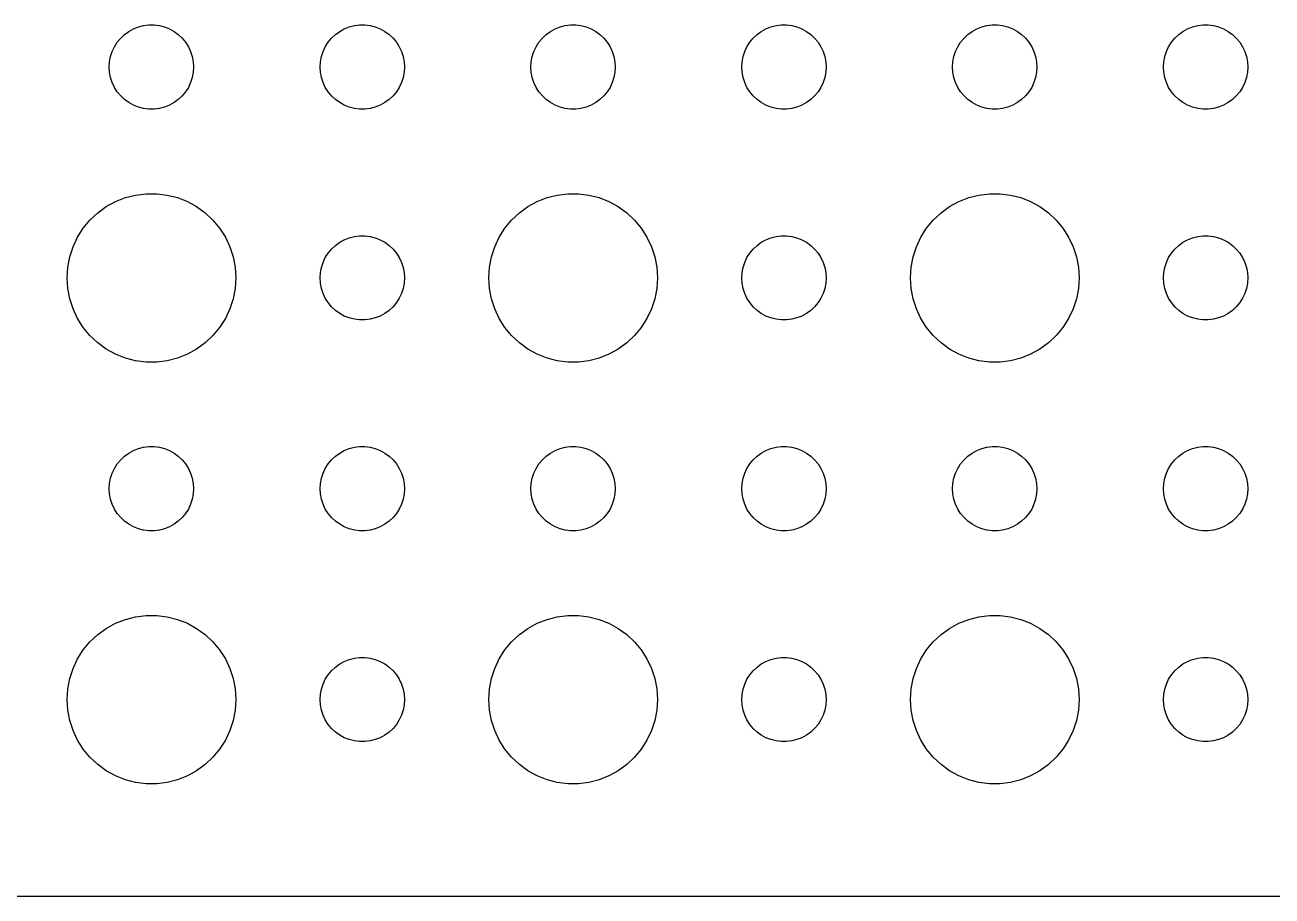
# Model space of a CAD drawing. Header units: metres. Extents: x -172 to 172, y -37 to 37.
# Drawn here: x 85.5 to 129.87, y -36.99 to -6 of the extents above; entities that cross this region are included whole.
import ezdxf

# ---------------------------------------------------------------- set-up
doc = ezdxf.new("R2010")
doc.units = ezdxf.units.M

msp = doc.modelspace()

# ---------------------------------------------------------------- linework, layer by layer
for p, q in [((89.1963, -6.23351), (89.3613, -6.14275)), ((89.3613, -6.14275), (89.5365, -6.07341)), ((89.5365, -6.07341), (89.7189, -6.02657)), ((89.7189, -6.02657), (89.9058, -6.00294)), ((89.9058, -6.00294), (90.0942, -6.00294)), ((90.0942, -6.00294), (90.2811, -6.02657)), ((90.2811, -6.02657), (90.4635, -6.07341)), ((90.4635, -6.07341), (90.6387, -6.14275)), ((90.6387, -6.14275), (90.8037, -6.23351)), ((96.6963, -6.23351), (96.8613, -6.14275)), ((96.8613, -6.14275), (97.0365, -6.07341)), ((97.0365, -6.07341), (97.2189, -6.02657)), ((97.2189, -6.02657), (97.4058, -6.00294)), ((97.4058, -6.00294), (97.5942, -6.00294)), ((97.5942, -6.00294), (97.7811, -6.02657)), ((97.7811, -6.02657), (97.9635, -6.07341)), ((97.9635, -6.07341), (98.1387, -6.14275)), ((98.1387, -6.14275), (98.3037, -6.23351)), ((104.196, -6.23351), (104.361, -6.14275)), ((104.361, -6.14275), (104.536, -6.07341)), ((104.536, -6.07341), (104.719, -6.02657)), ((104.719, -6.02657), (104.906, -6.00294)), ((104.906, -6.00294), (105.094, -6.00294)), ((105.094, -6.00294), (105.281, -6.02657)), ((105.281, -6.02657), (105.464, -6.07341)), ((105.464, -6.07341), (105.639, -6.14275)), ((105.639, -6.14275), (105.804, -6.23351)), ((111.696, -6.23351), (111.861, -6.14275)), ((111.861, -6.14275), (112.036, -6.07341)), ((112.036, -6.07341), (112.219, -6.02657)), ((112.219, -6.02657), (112.406, -6.00294)), ((112.406, -6.00294), (112.594, -6.00294)), ((112.594, -6.00294), (112.781, -6.02657)), ((112.781, -6.02657), (112.964, -6.07341)), ((112.964, -6.07341), (113.139, -6.14275)), ((113.139, -6.14275), (113.304, -6.23351)), ((119.196, -6.23351), (119.361, -6.14275)), ((119.361, -6.14275), (119.536, -6.07341)), ((119.536, -6.07341), (119.719, -6.02657)), ((119.719, -6.02657), (119.906, -6.00294)), ((119.906, -6.00294), (120.094, -6.00294)), ((120.094, -6.00294), (120.281, -6.02657)), ((120.281, -6.02657), (120.464, -6.07341)), ((120.464, -6.07341), (120.639, -6.14275)), ((120.639, -6.14275), (120.804, -6.23351)), ((126.696, -6.23351), (126.861, -6.14275)), ((126.861, -6.14275), (127.036, -6.07341)), ((127.036, -6.07341), (127.219, -6.02657)), ((127.219, -6.02657), (127.406, -6.00294)), ((127.406, -6.00294), (127.594, -6.00294)), ((127.594, -6.00294), (127.781, -6.02657)), ((127.781, -6.02657), (127.964, -6.07341)), ((127.964, -6.07341), (128.139, -6.14275)), ((128.139, -6.14275), (128.304, -6.23351)), ((88.6855, -6.77736), (88.7865, -6.61832)), ((88.7865, -6.61832), (88.9065, -6.47318)), ((88.9065, -6.47318), (89.0439, -6.34422)), ((89.0439, -6.34422), (89.1963, -6.23351)), ((90.8037, -6.23351), (90.9561, -6.34422)), ((90.9561, -6.34422), (91.0934, -6.47318)), ((91.0934, -6.47318), (91.2135, -6.61832)), ((91.2135, -6.61832), (91.3145, -6.77736)), ((96.1855, -6.77736), (96.2865, -6.61832)), ((96.2865, -6.61832), (96.4065, -6.47318)), ((96.4065, -6.47318), (96.5439, -6.34422)), ((96.5439, -6.34422), (96.6963, -6.23351)), ((98.3037, -6.23351), (98.4561, -6.34422)), ((98.4561, -6.34422), (98.5934, -6.47318)), ((98.5934, -6.47318), (98.7135, -6.61832)), ((98.7135, -6.61832), (98.8145, -6.77736)), ((103.686, -6.77736), (103.786, -6.61832)), ((103.786, -6.61832), (103.907, -6.47318)), ((103.907, -6.47318), (104.044, -6.34422)), ((104.044, -6.34422), (104.196, -6.23351)), ((105.804, -6.23351), (105.956, -6.34422)), ((105.956, -6.34422), (106.093, -6.47318)), ((106.093, -6.47318), (106.214, -6.61832)), ((106.214, -6.61832), (106.314, -6.77736)), ((111.186, -6.77736), (111.286, -6.61832)), ((111.286, -6.61832), (111.407, -6.47318)), ((111.407, -6.47318), (111.544, -6.34422)), ((111.544, -6.34422), (111.696, -6.23351)), ((113.304, -6.23351), (113.456, -6.34422)), ((113.456, -6.34422), (113.593, -6.47318)), ((113.593, -6.47318), (113.714, -6.61832)), ((113.714, -6.61832), (113.814, -6.77736)), ((118.686, -6.77736), (118.786, -6.61832)), ((118.786, -6.61832), (118.907, -6.47318)), ((118.907, -6.47318), (119.044, -6.34422)), ((119.044, -6.34422), (119.196, -6.23351)), ((120.804, -6.23351), (120.956, -6.34422)), ((120.956, -6.34422), (121.093, -6.47318)), ((121.093, -6.47318), (121.214, -6.61832)), ((121.214, -6.61832), (121.314, -6.77736)), ((126.186, -6.77736), (126.286, -6.61832)), ((126.286, -6.61832), (126.407, -6.47318)), ((126.407, -6.47318), (126.544, -6.34422)), ((126.544, -6.34422), (126.696, -6.23351)), ((128.304, -6.23351), (128.456, -6.34422)), ((128.456, -6.34422), (128.593, -6.47318)), ((128.593, -6.47318), (128.714, -6.61832)), ((128.714, -6.61832), (128.814, -6.77736)), ((88.5471, -7.12695), (88.6053, -6.9478)), ((88.6053, -6.9478), (88.6855, -6.77736)), ((91.3145, -6.77736), (91.3947, -6.9478)), ((91.3947, -6.9478), (91.4529, -7.12695)), ((96.0471, -7.12695), (96.1053, -6.9478)), ((96.1053, -6.9478), (96.1855, -6.77736)), ((98.8145, -6.77736), (98.8947, -6.9478)), ((98.8947, -6.9478), (98.9529, -7.12695)), ((103.547, -7.12695), (103.605, -6.9478)), ((103.605, -6.9478), (103.686, -6.77736)), ((106.314, -6.77736), (106.395, -6.9478)), ((106.395, -6.9478), (106.453, -7.12695)), ((111.047, -7.12695), (111.105, -6.9478)), ((111.105, -6.9478), (111.186, -6.77736)), ((113.814, -6.77736), (113.895, -6.9478)), ((113.895, -6.9478), (113.953, -7.12695)), ((118.547, -7.12695), (118.605, -6.9478)), ((118.605, -6.9478), (118.686, -6.77736)), ((121.314, -6.77736), (121.395, -6.9478)), ((121.395, -6.9478), (121.453, -7.12695)), ((126.047, -7.12695), (126.105, -6.9478)), ((126.105, -6.9478), (126.186, -6.77736)), ((128.814, -6.77736), (128.895, -6.9478)), ((128.895, -6.9478), (128.953, -7.12695)), ((88.5, -7.5), (88.5118, -7.312)), ((88.5118, -7.68799), (88.5, -7.5)), ((88.5118, -7.312), (88.5471, -7.12695)), ((91.4529, -7.12695), (91.4882, -7.312)), ((91.4882, -7.312), (91.5, -7.5)), ((91.5, -7.5), (91.4882, -7.68799)), ((96, -7.5), (96.0118, -7.312)), ((96.0118, -7.68799), (96, -7.5)), ((96.0118, -7.312), (96.0471, -7.12695)), ((98.9529, -7.12695), (98.9882, -7.312)), ((98.9882, -7.312), (99, -7.5)), ((99, -7.5), (98.9882, -7.68799)), ((103.5, -7.5), (103.512, -7.312)), ((103.512, -7.68799), (103.5, -7.5)), ((103.512, -7.312), (103.547, -7.12695)), ((106.453, -7.12695), (106.488, -7.312)), ((106.488, -7.312), (106.5, -7.5)), ((106.5, -7.5), (106.488, -7.68799)), ((111, -7.5), (111.012, -7.312)), ((111.012, -7.68799), (111, -7.5)), ((111.012, -7.312), (111.047, -7.12695)), ((113.953, -7.12695), (113.988, -7.312)), ((113.988, -7.312), (114, -7.5)), ((114, -7.5), (113.988, -7.68799)), ((118.5, -7.5), (118.512, -7.312)), ((118.512, -7.68799), (118.5, -7.5)), ((118.512, -7.312), (118.547, -7.12695)), ((121.453, -7.12695), (121.488, -7.312)), ((121.488, -7.312), (121.5, -7.5)), ((121.5, -7.5), (121.488, -7.68799)), ((126, -7.5), (126.012, -7.312)), ((126.012, -7.68799), (126, -7.5)), ((126.012, -7.312), (126.047, -7.12695)), ((128.953, -7.12695), (128.988, -7.312)), ((128.988, -7.312), (129, -7.5)), ((129, -7.5), (128.988, -7.68799)), ((88.5471, -7.87303), (88.5118, -7.68799)), ((88.6053, -8.05219), (88.5471, -7.87303)), ((91.4529, -7.87303), (91.3947, -8.05219)), ((91.4882, -7.68799), (91.4529, -7.87303)), ((96.0471, -7.87303), (96.0118, -7.68799)), ((96.1053, -8.05219), (96.0471, -7.87303)), ((98.9529, -7.87303), (98.8947, -8.05219)), ((98.9882, -7.68799), (98.9529, -7.87303)), ((103.547, -7.87303), (103.512, -7.68799)), ((103.605, -8.05219), (103.547, -7.87303)), ((106.453, -7.87303), (106.395, -8.05219)), ((106.488, -7.68799), (106.453, -7.87303)), ((111.047, -7.87303), (111.012, -7.68799)), ((111.105, -8.05219), (111.047, -7.87303)), ((113.953, -7.87303), (113.895, -8.05219)), ((113.988, -7.68799), (113.953, -7.87303)), ((118.547, -7.87303), (118.512, -7.68799)), ((118.605, -8.05219), (118.547, -7.87303)), ((121.453, -7.87303), (121.395, -8.05219)), ((121.488, -7.68799), (121.453, -7.87303)), ((126.047, -7.87303), (126.012, -7.68799)), ((126.105, -8.05219), (126.047, -7.87303)), ((128.953, -7.87303), (128.895, -8.05219)), ((128.988, -7.68799), (128.953, -7.87303)), ((88.6855, -8.22263), (88.6053, -8.05219)), ((88.7865, -8.38167), (88.6855, -8.22263)), ((88.9065, -8.52681), (88.7865, -8.38167)), ((91.2135, -8.38167), (91.0934, -8.52681)), ((91.3145, -8.22263), (91.2135, -8.38167)), ((91.3947, -8.05219), (91.3145, -8.22263)), ((96.1855, -8.22263), (96.1053, -8.05219)), ((96.2865, -8.38167), (96.1855, -8.22263)), ((96.4065, -8.52681), (96.2865, -8.38167)), ((98.7135, -8.38167), (98.5934, -8.52681)), ((98.8145, -8.22263), (98.7135, -8.38167)), ((98.8947, -8.05219), (98.8145, -8.22263)), ((103.686, -8.22263), (103.605, -8.05219)), ((103.786, -8.38167), (103.686, -8.22263)), ((103.907, -8.52681), (103.786, -8.38167)), ((106.214, -8.38167), (106.093, -8.52681)), ((106.314, -8.22263), (106.214, -8.38167)), ((106.395, -8.05219), (106.314, -8.22263)), ((111.186, -8.22263), (111.105, -8.05219)), ((111.286, -8.38167), (111.186, -8.22263)), ((111.407, -8.52681), (111.286, -8.38167)), ((113.714, -8.38167), (113.593, -8.52681)), ((113.814, -8.22263), (113.714, -8.38167)), ((113.895, -8.05219), (113.814, -8.22263)), ((118.686, -8.22263), (118.605, -8.05219)), ((118.786, -8.38167), (118.686, -8.22263)), ((118.907, -8.52681), (118.786, -8.38167)), ((121.214, -8.38167), (121.093, -8.52681)), ((121.314, -8.22263), (121.214, -8.38167)), ((121.395, -8.05219), (121.314, -8.22263)), ((126.186, -8.22263), (126.105, -8.05219)), ((126.286, -8.38167), (126.186, -8.22263)), ((126.407, -8.52681), (126.286, -8.38167)), ((128.714, -8.38167), (128.593, -8.52681)), ((128.814, -8.22263), (128.714, -8.38167)), ((128.895, -8.05219), (128.814, -8.22263)), ((89.0439, -8.65576), (88.9065, -8.52681)), ((89.1963, -8.76648), (89.0439, -8.65576)), ((89.3613, -8.85724), (89.1963, -8.76648)), ((89.5365, -8.92657), (89.3613, -8.85724)), ((90.6387, -8.85724), (90.4635, -8.92657)), ((90.8037, -8.76648), (90.6387, -8.85724)), ((90.9561, -8.65576), (90.8037, -8.76648)), ((91.0934, -8.52681), (90.9561, -8.65576)), ((96.5439, -8.65576), (96.4065, -8.52681)), ((96.6963, -8.76648), (96.5439, -8.65576)), ((96.8613, -8.85724), (96.6963, -8.76648)), ((97.0365, -8.92657), (96.8613, -8.85724)), ((98.1387, -8.85724), (97.9635, -8.92657)), ((98.3037, -8.76648), (98.1387, -8.85724)), ((98.4561, -8.65576), (98.3037, -8.76648)), ((98.5934, -8.52681), (98.4561, -8.65576)), ((104.044, -8.65576), (103.907, -8.52681)), ((104.196, -8.76648), (104.044, -8.65576)), ((104.361, -8.85724), (104.196, -8.76648)), ((104.536, -8.92657), (104.361, -8.85724)), ((105.639, -8.85724), (105.464, -8.92657)), ((105.804, -8.76648), (105.639, -8.85724)), ((105.956, -8.65576), (105.804, -8.76648)), ((106.093, -8.52681), (105.956, -8.65576)), ((111.544, -8.65576), (111.407, -8.52681)), ((111.696, -8.76648), (111.544, -8.65576)), ((111.861, -8.85724), (111.696, -8.76648)), ((112.036, -8.92657), (111.861, -8.85724)), ((113.139, -8.85724), (112.964, -8.92657)), ((113.304, -8.76648), (113.139, -8.85724)), ((113.456, -8.65576), (113.304, -8.76648)), ((113.593, -8.52681), (113.456, -8.65576)), ((119.044, -8.65576), (118.907, -8.52681)), ((119.196, -8.76648), (119.044, -8.65576)), ((119.361, -8.85724), (119.196, -8.76648)), ((119.536, -8.92657), (119.361, -8.85724)), ((120.639, -8.85724), (120.464, -8.92657)), ((120.804, -8.76648), (120.639, -8.85724)), ((120.956, -8.65576), (120.804, -8.76648)), ((121.093, -8.52681), (120.956, -8.65576)), ((126.544, -8.65576), (126.407, -8.52681)), ((126.696, -8.76648), (126.544, -8.65576)), ((126.861, -8.85724), (126.696, -8.76648)), ((127.036, -8.92657), (126.861, -8.85724)), ((128.139, -8.85724), (127.964, -8.92657)), ((128.304, -8.76648), (128.139, -8.85724)), ((128.456, -8.65576), (128.304, -8.76648)), ((128.593, -8.52681), (128.456, -8.65576)), ((89.7189, -8.97342), (89.5365, -8.92657)), ((89.9058, -8.99704), (89.7189, -8.97342)), ((90.0942, -8.99704), (89.9058, -8.99704)), ((90.2811, -8.97342), (90.0942, -8.99704)), ((90.4635, -8.92657), (90.2811, -8.97342)), ((97.2189, -8.97342), (97.0365, -8.92657)), ((97.4058, -8.99704), (97.2189, -8.97342)), ((97.5942, -8.99704), (97.4058, -8.99704)), ((97.7811, -8.97342), (97.5942, -8.99704)), ((97.9635, -8.92657), (97.7811, -8.97342)), ((104.719, -8.97342), (104.536, -8.92657)), ((104.906, -8.99704), (104.719, -8.97342)), ((105.094, -8.99704), (104.906, -8.99704)), ((105.281, -8.97342), (105.094, -8.99704)), ((105.464, -8.92657), (105.281, -8.97342)), ((112.219, -8.97342), (112.036, -8.92657)), ((112.406, -8.99704), (112.219, -8.97342)), ((112.594, -8.99704), (112.406, -8.99704)), ((112.781, -8.97342), (112.594, -8.99704)), ((112.964, -8.92657), (112.781, -8.97342)), ((119.719, -8.97342), (119.536, -8.92657)), ((119.906, -8.99704), (119.719, -8.97342)), ((120.094, -8.99704), (119.906, -8.99704)), ((120.281, -8.97342), (120.094, -8.99704)), ((120.464, -8.92657), (120.281, -8.97342)), ((127.219, -8.97342), (127.036, -8.92657)), ((127.406, -8.99704), (127.219, -8.97342)), ((127.594, -8.99704), (127.406, -8.99704)), ((127.781, -8.97342), (127.594, -8.99704)), ((127.964, -8.92657), (127.781, -8.97342)), ((88.3925, -12.467), (88.7227, -12.2855)), ((88.7227, -12.2855), (89.073, -12.1468)), ((89.073, -12.1468), (89.4379, -12.0531)), ((89.4379, -12.0531), (89.8116, -12.0059)), ((89.8116, -12.0059), (90.1884, -12.0059)), ((90.1884, -12.0059), (90.5621, -12.0531)), ((90.5621, -12.0531), (90.927, -12.1468)), ((90.927, -12.1468), (91.2773, -12.2855)), ((91.2773, -12.2855), (91.6075, -12.467)), ((103.393, -12.467), (103.723, -12.2855)), ((103.723, -12.2855), (104.073, -12.1468)), ((104.073, -12.1468), (104.438, -12.0531)), ((104.438, -12.0531), (104.812, -12.0059)), ((104.812, -12.0059), (105.188, -12.0059)), ((105.188, -12.0059), (105.562, -12.0531)), ((105.562, -12.0531), (105.927, -12.1468)), ((105.927, -12.1468), (106.277, -12.2855)), ((106.277, -12.2855), (106.607, -12.467)), ((118.393, -12.467), (118.723, -12.2855)), ((118.723, -12.2855), (119.073, -12.1468)), ((119.073, -12.1468), (119.438, -12.0531)), ((119.438, -12.0531), (119.812, -12.0059)), ((119.812, -12.0059), (120.188, -12.0059)), ((120.188, -12.0059), (120.562, -12.0531)), ((120.562, -12.0531), (120.927, -12.1468)), ((120.927, -12.1468), (121.277, -12.2855)), ((121.277, -12.2855), (121.607, -12.467)), ((87.8131, -12.9464), (88.0877, -12.6884)), ((88.0877, -12.6884), (88.3925, -12.467)), ((91.6075, -12.467), (91.9123, -12.6884)), ((91.9123, -12.6884), (92.1869, -12.9464)), ((102.813, -12.9464), (103.088, -12.6884)), ((103.088, -12.6884), (103.393, -12.467)), ((106.607, -12.467), (106.912, -12.6884)), ((106.912, -12.6884), (107.187, -12.9464)), ((117.813, -12.9464), (118.088, -12.6884)), ((118.088, -12.6884), (118.393, -12.467)), ((121.607, -12.467), (121.912, -12.6884)), ((121.912, -12.6884), (122.187, -12.9464)), ((87.3711, -13.5547), (87.573, -13.2366)), ((87.573, -13.2366), (87.8131, -12.9464)), ((92.1869, -12.9464), (92.427, -13.2366)), ((92.427, -13.2366), (92.6289, -13.5547)), ((102.371, -13.5547), (102.573, -13.2366)), ((102.573, -13.2366), (102.813, -12.9464)), ((107.187, -12.9464), (107.427, -13.2366)), ((107.427, -13.2366), (107.629, -13.5547)), ((117.371, -13.5547), (117.573, -13.2366)), ((117.573, -13.2366), (117.813, -12.9464)), ((122.187, -12.9464), (122.427, -13.2366)), ((122.427, -13.2366), (122.629, -13.5547)), ((87.2107, -13.8956), (87.3711, -13.5547)), ((92.6289, -13.5547), (92.7893, -13.8956)), ((96.5439, -13.8442), (96.6963, -13.7335)), ((96.6963, -13.7335), (96.8613, -13.6427)), ((96.8613, -13.6427), (97.0365, -13.5734)), ((97.0365, -13.5734), (97.2189, -13.5266)), ((97.2189, -13.5266), (97.4058, -13.5029)), ((97.4058, -13.5029), (97.5942, -13.5029)), ((97.5942, -13.5029), (97.7811, -13.5266)), ((97.7811, -13.5266), (97.9635, -13.5734)), ((97.9635, -13.5734), (98.1387, -13.6427)), ((98.1387, -13.6427), (98.3037, -13.7335)), ((98.3037, -13.7335), (98.4561, -13.8442)), ((102.211, -13.8956), (102.371, -13.5547)), ((107.629, -13.5547), (107.789, -13.8956)), ((111.544, -13.8442), (111.696, -13.7335)), ((111.696, -13.7335), (111.861, -13.6427)), ((111.861, -13.6427), (112.036, -13.5734)), ((112.036, -13.5734), (112.219, -13.5266)), ((112.219, -13.5266), (112.406, -13.5029)), ((112.406, -13.5029), (112.594, -13.5029)), ((112.594, -13.5029), (112.781, -13.5266)), ((112.781, -13.5266), (112.964, -13.5734)), ((112.964, -13.5734), (113.139, -13.6427)), ((113.139, -13.6427), (113.304, -13.7335)), ((113.304, -13.7335), (113.456, -13.8442)), ((117.211, -13.8956), (117.371, -13.5547)), ((122.629, -13.5547), (122.789, -13.8956)), ((126.544, -13.8442), (126.696, -13.7335)), ((126.696, -13.7335), (126.861, -13.6427)), ((126.861, -13.6427), (127.036, -13.5734)), ((127.036, -13.5734), (127.219, -13.5266)), ((127.219, -13.5266), (127.406, -13.5029)), ((127.406, -13.5029), (127.594, -13.5029)), ((127.594, -13.5029), (127.781, -13.5266)), ((127.781, -13.5266), (127.964, -13.5734)), ((127.964, -13.5734), (128.139, -13.6427)), ((128.139, -13.6427), (128.304, -13.7335)), ((128.304, -13.7335), (128.456, -13.8442)), ((87.0943, -14.2539), (87.2107, -13.8956)), ((92.7893, -13.8956), (92.9057, -14.2539)), ((96.1855, -14.2774), (96.2865, -14.1183)), ((96.2865, -14.1183), (96.4065, -13.9732)), ((96.4065, -13.9732), (96.5439, -13.8442)), ((98.4561, -13.8442), (98.5934, -13.9732)), ((98.5934, -13.9732), (98.7135, -14.1183)), ((98.7135, -14.1183), (98.8145, -14.2774)), ((102.094, -14.2539), (102.211, -13.8956)), ((107.789, -13.8956), (107.906, -14.2539)), ((111.186, -14.2774), (111.286, -14.1183)), ((111.286, -14.1183), (111.407, -13.9732)), ((111.407, -13.9732), (111.544, -13.8442)), ((113.456, -13.8442), (113.593, -13.9732)), ((113.593, -13.9732), (113.714, -14.1183)), ((113.714, -14.1183), (113.814, -14.2774)), ((117.094, -14.2539), (117.211, -13.8956)), ((122.789, -13.8956), (122.906, -14.2539)), ((126.186, -14.2774), (126.286, -14.1183)), ((126.286, -14.1183), (126.407, -13.9732)), ((126.407, -13.9732), (126.544, -13.8442)), ((128.456, -13.8442), (128.593, -13.9732)), ((128.593, -13.9732), (128.714, -14.1183)), ((128.714, -14.1183), (128.814, -14.2774)), ((87, -15), (87.0237, -14.624)), ((87.0237, -14.624), (87.0943, -14.2539)), ((92.9057, -14.2539), (92.9763, -14.624)), ((92.9763, -14.624), (93, -15)), ((96.0118, -14.812), (96.0471, -14.627)), ((96.0471, -14.627), (96.1053, -14.4478)), ((96.1053, -14.4478), (96.1855, -14.2774)), ((98.8145, -14.2774), (98.8947, -14.4478)), ((98.8947, -14.4478), (98.9529, -14.627)), ((98.9529, -14.627), (98.9882, -14.812)), ((102, -15), (102.024, -14.624)), ((102.024, -14.624), (102.094, -14.2539)), ((107.906, -14.2539), (107.976, -14.624)), ((107.976, -14.624), (108, -15)), ((111.012, -14.812), (111.047, -14.627)), ((111.047, -14.627), (111.105, -14.4478)), ((111.105, -14.4478), (111.186, -14.2774)), ((113.814, -14.2774), (113.895, -14.4478)), ((113.895, -14.4478), (113.953, -14.627)), ((113.953, -14.627), (113.988, -14.812)), ((117, -15), (117.024, -14.624)), ((117.024, -14.624), (117.094, -14.2539)), ((122.906, -14.2539), (122.976, -14.624)), ((122.976, -14.624), (123, -15)), ((126.012, -14.812), (126.047, -14.627)), ((126.047, -14.627), (126.105, -14.4478)), ((126.105, -14.4478), (126.186, -14.2774)), ((128.814, -14.2774), (128.895, -14.4478)), ((128.895, -14.4478), (128.953, -14.627)), ((128.953, -14.627), (128.988, -14.812)), ((87.0237, -15.376), (87, -15)), ((93, -15), (92.9763, -15.376)), ((96, -15), (96.0118, -14.812)), ((96.0118, -15.188), (96, -15)), ((98.9882, -14.812), (99, -15)), ((99, -15), (98.9882, -15.188)), ((102.024, -15.376), (102, -15)), ((108, -15), (107.976, -15.376)), ((111, -15), (111.012, -14.812)), ((111.012, -15.188), (111, -15)), ((113.988, -14.812), (114, -15)), ((114, -15), (113.988, -15.188)), ((117.024, -15.376), (117, -15)), ((123, -15), (122.976, -15.376)), ((126, -15), (126.012, -14.812)), ((126.012, -15.188), (126, -15)), ((128.988, -14.812), (129, -15)), ((129, -15), (128.988, -15.188)), ((87.0943, -15.7461), (87.0237, -15.376)), ((92.9763, -15.376), (92.9057, -15.7461)), ((96.0471, -15.373), (96.0118, -15.188)), ((96.1053, -15.5522), (96.0471, -15.373)), ((98.9529, -15.373), (98.8947, -15.5522)), ((98.9882, -15.188), (98.9529, -15.373)), ((102.094, -15.7461), (102.024, -15.376)), ((107.976, -15.376), (107.906, -15.7461)), ((111.047, -15.373), (111.012, -15.188)), ((111.105, -15.5522), (111.047, -15.373)), ((113.953, -15.373), (113.895, -15.5522)), ((113.988, -15.188), (113.953, -15.373)), ((117.094, -15.7461), (117.024, -15.376)), ((122.976, -15.376), (122.906, -15.7461)), ((126.047, -15.373), (126.012, -15.188)), ((126.105, -15.5522), (126.047, -15.373)), ((128.953, -15.373), (128.895, -15.5522)), ((128.988, -15.188), (128.953, -15.373)), ((87.2107, -16.1044), (87.0943, -15.7461)), ((92.9057, -15.7461), (92.7893, -16.1044)), ((96.1855, -15.7226), (96.1053, -15.5522)), ((96.2865, -15.8817), (96.1855, -15.7226)), ((96.4065, -16.0268), (96.2865, -15.8817)), ((98.7135, -15.8817), (98.5934, -16.0268)), ((98.8145, -15.7226), (98.7135, -15.8817)), ((98.8947, -15.5522), (98.8145, -15.7226)), ((102.211, -16.1044), (102.094, -15.7461)), ((107.906, -15.7461), (107.789, -16.1044)), ((111.186, -15.7226), (111.105, -15.5522)), ((111.286, -15.8817), (111.186, -15.7226)), ((111.407, -16.0268), (111.286, -15.8817)), ((113.714, -15.8817), (113.593, -16.0268)), ((113.814, -15.7226), (113.714, -15.8817)), ((113.895, -15.5522), (113.814, -15.7226)), ((117.211, -16.1044), (117.094, -15.7461)), ((122.906, -15.7461), (122.789, -16.1044)), ((126.186, -15.7226), (126.105, -15.5522)), ((126.286, -15.8817), (126.186, -15.7226)), ((126.407, -16.0268), (126.286, -15.8817)), ((128.714, -15.8817), (128.593, -16.0268)), ((128.814, -15.7226), (128.714, -15.8817)), ((128.895, -15.5522), (128.814, -15.7226)), ((87.3711, -16.4453), (87.2107, -16.1044)), ((92.7893, -16.1044), (92.6289, -16.4453)), ((96.5439, -16.1558), (96.4065, -16.0268)), ((96.6963, -16.2665), (96.5439, -16.1558)), ((96.8613, -16.3572), (96.6963, -16.2665)), ((97.0365, -16.4266), (96.8613, -16.3572)), ((98.1387, -16.3572), (97.9635, -16.4266)), ((98.3037, -16.2665), (98.1387, -16.3572)), ((98.4561, -16.1558), (98.3037, -16.2665)), ((98.5934, -16.0268), (98.4561, -16.1558)), ((102.371, -16.4453), (102.211, -16.1044)), ((107.789, -16.1044), (107.629, -16.4453)), ((111.544, -16.1558), (111.407, -16.0268)), ((111.696, -16.2665), (111.544, -16.1558)), ((111.861, -16.3572), (111.696, -16.2665)), ((112.036, -16.4266), (111.861, -16.3572)), ((113.139, -16.3572), (112.964, -16.4266)), ((113.304, -16.2665), (113.139, -16.3572)), ((113.456, -16.1558), (113.304, -16.2665)), ((113.593, -16.0268), (113.456, -16.1558)), ((117.371, -16.4453), (117.211, -16.1044)), ((122.789, -16.1044), (122.629, -16.4453)), ((126.544, -16.1558), (126.407, -16.0268)), ((126.696, -16.2665), (126.544, -16.1558)), ((126.861, -16.3572), (126.696, -16.2665)), ((127.036, -16.4266), (126.861, -16.3572)), ((128.139, -16.3572), (127.964, -16.4266)), ((128.304, -16.2665), (128.139, -16.3572)), ((128.456, -16.1558), (128.304, -16.2665)), ((128.593, -16.0268), (128.456, -16.1558)), ((87.573, -16.7634), (87.3711, -16.4453)), ((87.8131, -17.0536), (87.573, -16.7634)), ((92.427, -16.7634), (92.1869, -17.0536)), ((92.6289, -16.4453), (92.427, -16.7634)), ((97.2189, -16.4734), (97.0365, -16.4266)), ((97.4058, -16.497), (97.2189, -16.4734)), ((97.5942, -16.497), (97.4058, -16.497)), ((97.7811, -16.4734), (97.5942, -16.497)), ((97.9635, -16.4266), (97.7811, -16.4734)), ((102.573, -16.7634), (102.371, -16.4453)), ((102.813, -17.0536), (102.573, -16.7634)), ((107.427, -16.7634), (107.187, -17.0536)), ((107.629, -16.4453), (107.427, -16.7634)), ((112.219, -16.4734), (112.036, -16.4266)), ((112.406, -16.497), (112.219, -16.4734)), ((112.594, -16.497), (112.406, -16.497)), ((112.781, -16.4734), (112.594, -16.497)), ((112.964, -16.4266), (112.781, -16.4734)), ((117.573, -16.7634), (117.371, -16.4453)), ((117.813, -17.0536), (117.573, -16.7634)), ((122.427, -16.7634), (122.187, -17.0536)), ((122.629, -16.4453), (122.427, -16.7634)), ((127.219, -16.4734), (127.036, -16.4266)), ((127.406, -16.497), (127.219, -16.4734)), ((127.594, -16.497), (127.406, -16.497)), ((127.781, -16.4734), (127.594, -16.497)), ((127.964, -16.4266), (127.781, -16.4734)), ((88.0877, -17.3115), (87.8131, -17.0536)), ((92.1869, -17.0536), (91.9123, -17.3115)), ((103.088, -17.3115), (102.813, -17.0536)), ((107.187, -17.0536), (106.912, -17.3115)), ((118.088, -17.3115), (117.813, -17.0536)), ((122.187, -17.0536), (121.912, -17.3115)), ((88.3925, -17.533), (88.0877, -17.3115)), ((88.7227, -17.7145), (88.3925, -17.533)), ((89.073, -17.8532), (88.7227, -17.7145)), ((91.2773, -17.7145), (90.927, -17.8532)), ((91.6075, -17.533), (91.2773, -17.7145)), ((91.9123, -17.3115), (91.6075, -17.533)), ((103.393, -17.533), (103.088, -17.3115)), ((103.723, -17.7145), (103.393, -17.533)), ((104.073, -17.8532), (103.723, -17.7145)), ((106.277, -17.7145), (105.927, -17.8532)), ((106.607, -17.533), (106.277, -17.7145)), ((106.912, -17.3115), (106.607, -17.533)), ((118.393, -17.533), (118.088, -17.3115)), ((118.723, -17.7145), (118.393, -17.533)), ((119.073, -17.8532), (118.723, -17.7145)), ((121.277, -17.7145), (120.927, -17.8532)), ((121.607, -17.533), (121.277, -17.7145)), ((121.912, -17.3115), (121.607, -17.533)), ((89.4379, -17.9469), (89.073, -17.8532)), ((89.8116, -17.9941), (89.4379, -17.9469)), ((90.1884, -17.9941), (89.8116, -17.9941)), ((90.5621, -17.9469), (90.1884, -17.9941)), ((90.927, -17.8532), (90.5621, -17.9469)), ((104.438, -17.9469), (104.073, -17.8532)), ((104.812, -17.9941), (104.438, -17.9469)), ((105.188, -17.9941), (104.812, -17.9941)), ((105.562, -17.9469), (105.188, -17.9941)), ((105.927, -17.8532), (105.562, -17.9469)), ((119.438, -17.9469), (119.073, -17.8532)), ((119.812, -17.9941), (119.438, -17.9469)), ((120.188, -17.9941), (119.812, -17.9941)), ((120.562, -17.9469), (120.188, -17.9941)), ((120.927, -17.8532), (120.562, -17.9469)), ((89.0439, -21.3442), (89.1963, -21.2335)), ((89.1963, -21.2335), (89.3613, -21.1427)), ((89.3613, -21.1427), (89.5365, -21.0734)), ((89.5365, -21.0734), (89.7189, -21.0266)), ((89.7189, -21.0266), (89.9058, -21.003)), ((89.9058, -21.003), (90.0942, -21.003)), ((90.0942, -21.003), (90.2811, -21.0266)), ((90.2811, -21.0266), (90.4635, -21.0734)), ((90.4635, -21.0734), (90.6387, -21.1427)), ((90.6387, -21.1427), (90.8037, -21.2335)), ((90.8037, -21.2335), (90.9561, -21.3442)), ((96.5439, -21.3442), (96.6963, -21.2335)), ((96.6963, -21.2335), (96.8613, -21.1427)), ((96.8613, -21.1427), (97.0365, -21.0734)), ((97.0365, -21.0734), (97.2189, -21.0266)), ((97.2189, -21.0266), (97.4058, -21.003)), ((97.4058, -21.003), (97.5942, -21.003)), ((97.5942, -21.003), (97.7811, -21.0266)), ((97.7811, -21.0266), (97.9635, -21.0734)), ((97.9635, -21.0734), (98.1387, -21.1427)), ((98.1387, -21.1427), (98.3037, -21.2335)), ((98.3037, -21.2335), (98.4561, -21.3442)), ((104.044, -21.3442), (104.196, -21.2335)), ((104.196, -21.2335), (104.361, -21.1427)), ((104.361, -21.1427), (104.536, -21.0734)), ((104.536, -21.0734), (104.719, -21.0266)), ((104.719, -21.0266), (104.906, -21.003)), ((104.906, -21.003), (105.094, -21.003)), ((105.094, -21.003), (105.281, -21.0266)), ((105.281, -21.0266), (105.464, -21.0734)), ((105.464, -21.0734), (105.639, -21.1427)), ((105.639, -21.1427), (105.804, -21.2335)), ((105.804, -21.2335), (105.956, -21.3442)), ((111.544, -21.3442), (111.696, -21.2335)), ((111.696, -21.2335), (111.861, -21.1427)), ((111.861, -21.1427), (112.036, -21.0734)), ((112.036, -21.0734), (112.219, -21.0266)), ((112.219, -21.0266), (112.406, -21.003)), ((112.406, -21.003), (112.594, -21.003)), ((112.594, -21.003), (112.781, -21.0266)), ((112.781, -21.0266), (112.964, -21.0734)), ((112.964, -21.0734), (113.139, -21.1427)), ((113.139, -21.1427), (113.304, -21.2335)), ((113.304, -21.2335), (113.456, -21.3442)), ((119.044, -21.3442), (119.196, -21.2335)), ((119.196, -21.2335), (119.361, -21.1427)), ((119.361, -21.1427), (119.536, -21.0734)), ((119.536, -21.0734), (119.719, -21.0266)), ((119.719, -21.0266), (119.906, -21.003)), ((119.906, -21.003), (120.094, -21.003)), ((120.094, -21.003), (120.281, -21.0266)), ((120.281, -21.0266), (120.464, -21.0734)), ((120.464, -21.0734), (120.639, -21.1427)), ((120.639, -21.1427), (120.804, -21.2335)), ((120.804, -21.2335), (120.956, -21.3442)), ((126.544, -21.3442), (126.696, -21.2335)), ((126.696, -21.2335), (126.861, -21.1427)), ((126.861, -21.1427), (127.036, -21.0734)), ((127.036, -21.0734), (127.219, -21.0266)), ((127.219, -21.0266), (127.406, -21.003)), ((127.406, -21.003), (127.594, -21.003)), ((127.594, -21.003), (127.781, -21.0266)), ((127.781, -21.0266), (127.964, -21.0734)), ((127.964, -21.0734), (128.139, -21.1427)), ((128.139, -21.1427), (128.304, -21.2335)), ((128.304, -21.2335), (128.456, -21.3442)), ((88.6855, -21.7774), (88.7865, -21.6183)), ((88.7865, -21.6183), (88.9065, -21.4732)), ((88.9065, -21.4732), (89.0439, -21.3442)), ((90.9561, -21.3442), (91.0934, -21.4732)), ((91.0934, -21.4732), (91.2135, -21.6183)), ((91.2135, -21.6183), (91.3145, -21.7774)), ((96.1855, -21.7774), (96.2865, -21.6183)), ((96.2865, -21.6183), (96.4065, -21.4732)), ((96.4065, -21.4732), (96.5439, -21.3442)), ((98.4561, -21.3442), (98.5934, -21.4732)), ((98.5934, -21.4732), (98.7135, -21.6183)), ((98.7135, -21.6183), (98.8145, -21.7774)), ((103.686, -21.7774), (103.786, -21.6183)), ((103.786, -21.6183), (103.907, -21.4732)), ((103.907, -21.4732), (104.044, -21.3442)), ((105.956, -21.3442), (106.093, -21.4732)), ((106.093, -21.4732), (106.214, -21.6183)), ((106.214, -21.6183), (106.314, -21.7774)), ((111.186, -21.7774), (111.286, -21.6183)), ((111.286, -21.6183), (111.407, -21.4732)), ((111.407, -21.4732), (111.544, -21.3442)), ((113.456, -21.3442), (113.593, -21.4732)), ((113.593, -21.4732), (113.714, -21.6183)), ((113.714, -21.6183), (113.814, -21.7774)), ((118.686, -21.7774), (118.786, -21.6183)), ((118.786, -21.6183), (118.907, -21.4732)), ((118.907, -21.4732), (119.044, -21.3442)), ((120.956, -21.3442), (121.093, -21.4732)), ((121.093, -21.4732), (121.214, -21.6183)), ((121.214, -21.6183), (121.314, -21.7774)), ((126.186, -21.7774), (126.286, -21.6183)), ((126.286, -21.6183), (126.407, -21.4732)), ((126.407, -21.4732), (126.544, -21.3442)), ((128.456, -21.3442), (128.593, -21.4732)), ((128.593, -21.4732), (128.714, -21.6183)), ((128.714, -21.6183), (128.814, -21.7774)), ((88.5118, -22.312), (88.5471, -22.127)), ((88.5471, -22.127), (88.6053, -21.9478)), ((88.6053, -21.9478), (88.6855, -21.7774)), ((91.3145, -21.7774), (91.3947, -21.9478)), ((91.3947, -21.9478), (91.4529, -22.127)), ((91.4529, -22.127), (91.4882, -22.312)), ((96.0118, -22.312), (96.0471, -22.127)), ((96.0471, -22.127), (96.1053, -21.9478)), ((96.1053, -21.9478), (96.1855, -21.7774)), ((98.8145, -21.7774), (98.8947, -21.9478)), ((98.8947, -21.9478), (98.9529, -22.127)), ((98.9529, -22.127), (98.9882, -22.312)), ((103.512, -22.312), (103.547, -22.127)), ((103.547, -22.127), (103.605, -21.9478)), ((103.605, -21.9478), (103.686, -21.7774)), ((106.314, -21.7774), (106.395, -21.9478)), ((106.395, -21.9478), (106.453, -22.127)), ((106.453, -22.127), (106.488, -22.312)), ((111.012, -22.312), (111.047, -22.127)), ((111.047, -22.127), (111.105, -21.9478)), ((111.105, -21.9478), (111.186, -21.7774)), ((113.814, -21.7774), (113.895, -21.9478)), ((113.895, -21.9478), (113.953, -22.127)), ((113.953, -22.127), (113.988, -22.312)), ((118.512, -22.312), (118.547, -22.127)), ((118.547, -22.127), (118.605, -21.9478)), ((118.605, -21.9478), (118.686, -21.7774)), ((121.314, -21.7774), (121.395, -21.9478)), ((121.395, -21.9478), (121.453, -22.127)), ((121.453, -22.127), (121.488, -22.312)), ((126.012, -22.312), (126.047, -22.127)), ((126.047, -22.127), (126.105, -21.9478)), ((126.105, -21.9478), (126.186, -21.7774)), ((128.814, -21.7774), (128.895, -21.9478)), ((128.895, -21.9478), (128.953, -22.127)), ((128.953, -22.127), (128.988, -22.312)), ((88.5, -22.5), (88.5118, -22.312)), ((88.5118, -22.688), (88.5, -22.5)), ((91.4882, -22.312), (91.5, -22.5)), ((91.5, -22.5), (91.4882, -22.688)), ((96, -22.5), (96.0118, -22.312)), ((96.0118, -22.688), (96, -22.5)), ((98.9882, -22.312), (99, -22.5)), ((99, -22.5), (98.9882, -22.688)), ((103.5, -22.5), (103.512, -22.312)), ((103.512, -22.688), (103.5, -22.5)), ((106.488, -22.312), (106.5, -22.5)), ((106.5, -22.5), (106.488, -22.688)), ((111, -22.5), (111.012, -22.312)), ((111.012, -22.688), (111, -22.5)), ((113.988, -22.312), (114, -22.5)), ((114, -22.5), (113.988, -22.688)), ((118.5, -22.5), (118.512, -22.312)), ((118.512, -22.688), (118.5, -22.5)), ((121.488, -22.312), (121.5, -22.5)), ((121.5, -22.5), (121.488, -22.688)), ((126, -22.5), (126.012, -22.312)), ((126.012, -22.688), (126, -22.5)), ((128.988, -22.312), (129, -22.5)), ((129, -22.5), (128.988, -22.688)), ((88.5471, -22.873), (88.5118, -22.688)), ((88.6053, -23.0522), (88.5471, -22.873)), ((88.6855, -23.2226), (88.6053, -23.0522)), ((91.3947, -23.0522), (91.3145, -23.2226)), ((91.4529, -22.873), (91.3947, -23.0522)), ((91.4882, -22.688), (91.4529, -22.873)), ((96.0471, -22.873), (96.0118, -22.688)), ((96.1053, -23.0522), (96.0471, -22.873)), ((96.1855, -23.2226), (96.1053, -23.0522)), ((98.8947, -23.0522), (98.8145, -23.2226)), ((98.9529, -22.873), (98.8947, -23.0522)), ((98.9882, -22.688), (98.9529, -22.873)), ((103.547, -22.873), (103.512, -22.688)), ((103.605, -23.0522), (103.547, -22.873)), ((103.686, -23.2226), (103.605, -23.0522)), ((106.395, -23.0522), (106.314, -23.2226)), ((106.453, -22.873), (106.395, -23.0522)), ((106.488, -22.688), (106.453, -22.873)), ((111.047, -22.873), (111.012, -22.688)), ((111.105, -23.0522), (111.047, -22.873)), ((111.186, -23.2226), (111.105, -23.0522)), ((113.895, -23.0522), (113.814, -23.2226)), ((113.953, -22.873), (113.895, -23.0522)), ((113.988, -22.688), (113.953, -22.873)), ((118.547, -22.873), (118.512, -22.688)), ((118.605, -23.0522), (118.547, -22.873)), ((118.686, -23.2226), (118.605, -23.0522)), ((121.395, -23.0522), (121.314, -23.2226)), ((121.453, -22.873), (121.395, -23.0522)), ((121.488, -22.688), (121.453, -22.873)), ((126.047, -22.873), (126.012, -22.688)), ((126.105, -23.0522), (126.047, -22.873)), ((126.186, -23.2226), (126.105, -23.0522)), ((128.895, -23.0522), (128.814, -23.2226)), ((128.953, -22.873), (128.895, -23.0522)), ((128.988, -22.688), (128.953, -22.873)), ((88.7865, -23.3817), (88.6855, -23.2226)), ((88.9065, -23.5268), (88.7865, -23.3817)), ((91.2135, -23.3817), (91.0934, -23.5268)), ((91.3145, -23.2226), (91.2135, -23.3817)), ((96.2865, -23.3817), (96.1855, -23.2226)), ((96.4065, -23.5268), (96.2865, -23.3817)), ((98.7135, -23.3817), (98.5934, -23.5268)), ((98.8145, -23.2226), (98.7135, -23.3817)), ((103.786, -23.3817), (103.686, -23.2226)), ((103.907, -23.5268), (103.786, -23.3817)), ((106.214, -23.3817), (106.093, -23.5268)), ((106.314, -23.2226), (106.214, -23.3817)), ((111.286, -23.3817), (111.186, -23.2226)), ((111.407, -23.5268), (111.286, -23.3817)), ((113.714, -23.3817), (113.593, -23.5268)), ((113.814, -23.2226), (113.714, -23.3817)), ((118.786, -23.3817), (118.686, -23.2226)), ((118.907, -23.5268), (118.786, -23.3817)), ((121.214, -23.3817), (121.093, -23.5268)), ((121.314, -23.2226), (121.214, -23.3817)), ((126.286, -23.3817), (126.186, -23.2226)), ((126.407, -23.5268), (126.286, -23.3817)), ((128.714, -23.3817), (128.593, -23.5268)), ((128.814, -23.2226), (128.714, -23.3817)), ((89.0439, -23.6558), (88.9065, -23.5268)), ((89.1963, -23.7665), (89.0439, -23.6558)), ((89.3613, -23.8572), (89.1963, -23.7665)), ((89.5365, -23.9266), (89.3613, -23.8572)), ((89.7189, -23.9734), (89.5365, -23.9266)), ((90.4635, -23.9266), (90.2811, -23.9734)), ((90.6387, -23.8572), (90.4635, -23.9266)), ((90.8037, -23.7665), (90.6387, -23.8572)), ((90.9561, -23.6558), (90.8037, -23.7665)), ((91.0934, -23.5268), (90.9561, -23.6558)), ((96.5439, -23.6558), (96.4065, -23.5268)), ((96.6963, -23.7665), (96.5439, -23.6558)), ((96.8613, -23.8572), (96.6963, -23.7665)), ((97.0365, -23.9266), (96.8613, -23.8572)), ((97.2189, -23.9734), (97.0365, -23.9266)), ((97.9635, -23.9266), (97.7811, -23.9734)), ((98.1387, -23.8572), (97.9635, -23.9266)), ((98.3037, -23.7665), (98.1387, -23.8572)), ((98.4561, -23.6558), (98.3037, -23.7665)), ((98.5934, -23.5268), (98.4561, -23.6558)), ((104.044, -23.6558), (103.907, -23.5268)), ((104.196, -23.7665), (104.044, -23.6558)), ((104.361, -23.8572), (104.196, -23.7665)), ((104.536, -23.9266), (104.361, -23.8572)), ((104.719, -23.9734), (104.536, -23.9266)), ((105.464, -23.9266), (105.281, -23.9734)), ((105.639, -23.8572), (105.464, -23.9266)), ((105.804, -23.7665), (105.639, -23.8572)), ((105.956, -23.6558), (105.804, -23.7665)), ((106.093, -23.5268), (105.956, -23.6558)), ((111.544, -23.6558), (111.407, -23.5268)), ((111.696, -23.7665), (111.544, -23.6558)), ((111.861, -23.8572), (111.696, -23.7665)), ((112.036, -23.9266), (111.861, -23.8572)), ((112.219, -23.9734), (112.036, -23.9266)), ((112.964, -23.9266), (112.781, -23.9734)), ((113.139, -23.8572), (112.964, -23.9266)), ((113.304, -23.7665), (113.139, -23.8572)), ((113.456, -23.6558), (113.304, -23.7665)), ((113.593, -23.5268), (113.456, -23.6558)), ((119.044, -23.6558), (118.907, -23.5268)), ((119.196, -23.7665), (119.044, -23.6558)), ((119.361, -23.8572), (119.196, -23.7665)), ((119.536, -23.9266), (119.361, -23.8572)), ((119.719, -23.9734), (119.536, -23.9266)), ((120.464, -23.9266), (120.281, -23.9734)), ((120.639, -23.8572), (120.464, -23.9266)), ((120.804, -23.7665), (120.639, -23.8572)), ((120.956, -23.6558), (120.804, -23.7665)), ((121.093, -23.5268), (120.956, -23.6558)), ((126.544, -23.6558), (126.407, -23.5268)), ((126.696, -23.7665), (126.544, -23.6558)), ((126.861, -23.8572), (126.696, -23.7665)), ((127.036, -23.9266), (126.861, -23.8572)), ((127.219, -23.9734), (127.036, -23.9266)), ((127.964, -23.9266), (127.781, -23.9734)), ((128.139, -23.8572), (127.964, -23.9266)), ((128.304, -23.7665), (128.139, -23.8572)), ((128.456, -23.6558), (128.304, -23.7665)), ((128.593, -23.5268), (128.456, -23.6558)), ((89.9058, -23.997), (89.7189, -23.9734)), ((90.0942, -23.997), (89.9058, -23.997)), ((90.2811, -23.9734), (90.0942, -23.997)), ((97.4058, -23.997), (97.2189, -23.9734)), ((97.5942, -23.997), (97.4058, -23.997)), ((97.7811, -23.9734), (97.5942, -23.997)), ((104.906, -23.997), (104.719, -23.9734)), ((105.094, -23.997), (104.906, -23.997)), ((105.281, -23.9734), (105.094, -23.997)), ((112.406, -23.997), (112.219, -23.9734)), ((112.594, -23.997), (112.406, -23.997)), ((112.781, -23.9734), (112.594, -23.997)), ((119.906, -23.997), (119.719, -23.9734)), ((120.094, -23.997), (119.906, -23.997)), ((120.281, -23.9734), (120.094, -23.997)), ((127.406, -23.997), (127.219, -23.9734)), ((127.594, -23.997), (127.406, -23.997)), ((127.781, -23.9734), (127.594, -23.997)), ((89.073, -27.1468), (89.4379, -27.0531)), ((89.4379, -27.0531), (89.8116, -27.0059)), ((89.8116, -27.0059), (90.1884, -27.0059)), ((90.1884, -27.0059), (90.5621, -27.0531)), ((90.5621, -27.0531), (90.927, -27.1468)), ((104.073, -27.1468), (104.438, -27.0531)), ((104.438, -27.0531), (104.812, -27.0059)), ((104.812, -27.0059), (105.188, -27.0059)), ((105.188, -27.0059), (105.562, -27.0531)), ((105.562, -27.0531), (105.927, -27.1468)), ((119.073, -27.1468), (119.438, -27.0531)), ((119.438, -27.0531), (119.812, -27.0059)), ((119.812, -27.0059), (120.188, -27.0059)), ((120.188, -27.0059), (120.562, -27.0531)), ((120.562, -27.0531), (120.927, -27.1468)), ((88.0877, -27.6884), (88.3925, -27.467)), ((88.3925, -27.467), (88.7227, -27.2855)), ((88.7227, -27.2855), (89.073, -27.1468)), ((90.927, -27.1468), (91.2773, -27.2855)), ((91.2773, -27.2855), (91.6075, -27.467)), ((91.6075, -27.467), (91.9123, -27.6884)), ((103.088, -27.6884), (103.393, -27.467)), ((103.393, -27.467), (103.723, -27.2855)), ((103.723, -27.2855), (104.073, -27.1468)), ((105.927, -27.1468), (106.277, -27.2855)), ((106.277, -27.2855), (106.607, -27.467)), ((106.607, -27.467), (106.912, -27.6884)), ((118.088, -27.6884), (118.393, -27.467)), ((118.393, -27.467), (118.723, -27.2855)), ((118.723, -27.2855), (119.073, -27.1468)), ((120.927, -27.1468), (121.277, -27.2855)), ((121.277, -27.2855), (121.607, -27.467)), ((121.607, -27.467), (121.912, -27.6884)), ((87.573, -28.2366), (87.8131, -27.9464)), ((87.8131, -27.9464), (88.0877, -27.6884)), ((91.9123, -27.6884), (92.1869, -27.9464)), ((92.1869, -27.9464), (92.427, -28.2366)), ((102.573, -28.2366), (102.813, -27.9464)), ((102.813, -27.9464), (103.088, -27.6884)), ((106.912, -27.6884), (107.187, -27.9464)), ((107.187, -27.9464), (107.427, -28.2366)), ((117.573, -28.2366), (117.813, -27.9464)), ((117.813, -27.9464), (118.088, -27.6884)), ((121.912, -27.6884), (122.187, -27.9464)), ((122.187, -27.9464), (122.427, -28.2366)), ((87.3711, -28.5547), (87.573, -28.2366)), ((92.427, -28.2366), (92.6289, -28.5547)), ((102.371, -28.5547), (102.573, -28.2366)), ((107.427, -28.2366), (107.629, -28.5547)), ((117.371, -28.5547), (117.573, -28.2366)), ((122.427, -28.2366), (122.629, -28.5547)), ((87.2107, -28.8956), (87.3711, -28.5547)), ((92.6289, -28.5547), (92.7893, -28.8956)), ((96.5439, -28.8442), (96.6963, -28.7335)), ((96.6963, -28.7335), (96.8613, -28.6427)), ((96.8613, -28.6427), (97.0365, -28.5734)), ((97.0365, -28.5734), (97.2189, -28.5266)), ((97.2189, -28.5266), (97.4058, -28.503)), ((97.4058, -28.503), (97.5942, -28.503)), ((97.5942, -28.503), (97.7811, -28.5266)), ((97.7811, -28.5266), (97.9635, -28.5734)), ((97.9635, -28.5734), (98.1387, -28.6427)), ((98.1387, -28.6427), (98.3037, -28.7335)), ((98.3037, -28.7335), (98.4561, -28.8442)), ((102.211, -28.8956), (102.371, -28.5547)), ((107.629, -28.5547), (107.789, -28.8956)), ((111.544, -28.8442), (111.696, -28.7335)), ((111.696, -28.7335), (111.861, -28.6427)), ((111.861, -28.6427), (112.036, -28.5734)), ((112.036, -28.5734), (112.219, -28.5266)), ((112.219, -28.5266), (112.406, -28.503)), ((112.406, -28.503), (112.594, -28.503)), ((112.594, -28.503), (112.781, -28.5266)), ((112.781, -28.5266), (112.964, -28.5734)), ((112.964, -28.5734), (113.139, -28.6427)), ((113.139, -28.6427), (113.304, -28.7335)), ((113.304, -28.7335), (113.456, -28.8442)), ((117.211, -28.8956), (117.371, -28.5547)), ((122.629, -28.5547), (122.789, -28.8956)), ((126.544, -28.8442), (126.696, -28.7335)), ((126.696, -28.7335), (126.861, -28.6427)), ((126.861, -28.6427), (127.036, -28.5734)), ((127.036, -28.5734), (127.219, -28.5266)), ((127.219, -28.5266), (127.406, -28.503)), ((127.406, -28.503), (127.594, -28.503)), ((127.594, -28.503), (127.781, -28.5266)), ((127.781, -28.5266), (127.964, -28.5734)), ((127.964, -28.5734), (128.139, -28.6427)), ((128.139, -28.6427), (128.304, -28.7335)), ((128.304, -28.7335), (128.456, -28.8442)), ((87.0237, -29.624), (87.0943, -29.2539)), ((87.0943, -29.2539), (87.2107, -28.8956)), ((92.7893, -28.8956), (92.9057, -29.2539)), ((92.9057, -29.2539), (92.9763, -29.624)), ((96.1053, -29.4478), (96.1855, -29.2774)), ((96.1855, -29.2774), (96.2865, -29.1183)), ((96.2865, -29.1183), (96.4065, -28.9732)), ((96.4065, -28.9732), (96.5439, -28.8442)), ((98.4561, -28.8442), (98.5934, -28.9732)), ((98.5934, -28.9732), (98.7135, -29.1183)), ((98.7135, -29.1183), (98.8145, -29.2774)), ((98.8145, -29.2774), (98.8947, -29.4478)), ((102.024, -29.624), (102.094, -29.2539)), ((102.094, -29.2539), (102.211, -28.8956)), ((107.789, -28.8956), (107.906, -29.2539)), ((107.906, -29.2539), (107.976, -29.624)), ((111.105, -29.4478), (111.186, -29.2774)), ((111.186, -29.2774), (111.286, -29.1183)), ((111.286, -29.1183), (111.407, -28.9732)), ((111.407, -28.9732), (111.544, -28.8442)), ((113.456, -28.8442), (113.593, -28.9732)), ((113.593, -28.9732), (113.714, -29.1183)), ((113.714, -29.1183), (113.814, -29.2774)), ((113.814, -29.2774), (113.895, -29.4478)), ((117.024, -29.624), (117.094, -29.2539)), ((117.094, -29.2539), (117.211, -28.8956)), ((122.789, -28.8956), (122.906, -29.2539)), ((122.906, -29.2539), (122.976, -29.624)), ((126.105, -29.4478), (126.186, -29.2774)), ((126.186, -29.2774), (126.286, -29.1183)), ((126.286, -29.1183), (126.407, -28.9732)), ((126.407, -28.9732), (126.544, -28.8442)), ((128.456, -28.8442), (128.593, -28.9732)), ((128.593, -28.9732), (128.714, -29.1183)), ((128.714, -29.1183), (128.814, -29.2774)), ((128.814, -29.2774), (128.895, -29.4478)), ((87, -30), (87.0237, -29.624)), ((92.9763, -29.624), (93, -30)), ((96.0118, -29.812), (96.0471, -29.627)), ((96.0471, -29.627), (96.1053, -29.4478)), ((98.8947, -29.4478), (98.9529, -29.627)), ((98.9529, -29.627), (98.9882, -29.812)), ((102, -30), (102.024, -29.624)), ((107.976, -29.624), (108, -30)), ((111.012, -29.812), (111.047, -29.627)), ((111.047, -29.627), (111.105, -29.4478)), ((113.895, -29.4478), (113.953, -29.627)), ((113.953, -29.627), (113.988, -29.812)), ((117, -30), (117.024, -29.624)), ((122.976, -29.624), (123, -30)), ((126.012, -29.812), (126.047, -29.627)), ((126.047, -29.627), (126.105, -29.4478)), ((128.895, -29.4478), (128.953, -29.627)), ((128.953, -29.627), (128.988, -29.812)), ((87.0237, -30.376), (87, -30)), ((93, -30), (92.9763, -30.376)), ((96, -30), (96.0118, -29.812)), ((96.0118, -30.188), (96, -30)), ((98.9882, -29.812), (99, -30)), ((99, -30), (98.9882, -30.188)), ((102.024, -30.376), (102, -30)), ((108, -30), (107.976, -30.376)), ((111, -30), (111.012, -29.812)), ((111.012, -30.188), (111, -30)), ((113.988, -29.812), (114, -30)), ((114, -30), (113.988, -30.188)), ((117.024, -30.376), (117, -30)), ((123, -30), (122.976, -30.376)), ((126, -30), (126.012, -29.812)), ((126.012, -30.188), (126, -30)), ((128.988, -29.812), (129, -30)), ((129, -30), (128.988, -30.188)), ((87.0943, -30.7461), (87.0237, -30.376)), ((92.9763, -30.376), (92.9057, -30.7461)), ((96.0471, -30.373), (96.0118, -30.188)), ((96.1053, -30.5522), (96.0471, -30.373)), ((96.1855, -30.7226), (96.1053, -30.5522)), ((98.8947, -30.5522), (98.8145, -30.7226)), ((98.9529, -30.373), (98.8947, -30.5522)), ((98.9882, -30.188), (98.9529, -30.373)), ((102.094, -30.7461), (102.024, -30.376)), ((107.976, -30.376), (107.906, -30.7461)), ((111.047, -30.373), (111.012, -30.188)), ((111.105, -30.5522), (111.047, -30.373)), ((111.186, -30.7226), (111.105, -30.5522)), ((113.895, -30.5522), (113.814, -30.7226)), ((113.953, -30.373), (113.895, -30.5522)), ((113.988, -30.188), (113.953, -30.373)), ((117.094, -30.7461), (117.024, -30.376)), ((122.976, -30.376), (122.906, -30.7461)), ((126.047, -30.373), (126.012, -30.188)), ((126.105, -30.5522), (126.047, -30.373)), ((126.186, -30.7226), (126.105, -30.5522)), ((128.895, -30.5522), (128.814, -30.7226)), ((128.953, -30.373), (128.895, -30.5522)), ((128.988, -30.188), (128.953, -30.373)), ((87.2107, -31.1044), (87.0943, -30.7461)), ((92.9057, -30.7461), (92.7893, -31.1044)), ((96.2865, -30.8817), (96.1855, -30.7226)), ((96.4065, -31.0268), (96.2865, -30.8817)), ((96.5439, -31.1558), (96.4065, -31.0268)), ((98.5934, -31.0268), (98.4561, -31.1558)), ((98.7135, -30.8817), (98.5934, -31.0268)), ((98.8145, -30.7226), (98.7135, -30.8817)), ((102.211, -31.1044), (102.094, -30.7461)), ((107.906, -30.7461), (107.789, -31.1044)), ((111.286, -30.8817), (111.186, -30.7226)), ((111.407, -31.0268), (111.286, -30.8817)), ((111.544, -31.1558), (111.407, -31.0268)), ((113.593, -31.0268), (113.456, -31.1558)), ((113.714, -30.8817), (113.593, -31.0268)), ((113.814, -30.7226), (113.714, -30.8817)), ((117.211, -31.1044), (117.094, -30.7461)), ((122.906, -30.7461), (122.789, -31.1044)), ((126.286, -30.8817), (126.186, -30.7226)), ((126.407, -31.0268), (126.286, -30.8817)), ((126.544, -31.1558), (126.407, -31.0268)), ((128.593, -31.0268), (128.456, -31.1558)), ((128.714, -30.8817), (128.593, -31.0268)), ((128.814, -30.7226), (128.714, -30.8817)), ((87.3711, -31.4453), (87.2107, -31.1044)), ((87.573, -31.7634), (87.3711, -31.4453)), ((92.6289, -31.4453), (92.427, -31.7634)), ((92.7893, -31.1044), (92.6289, -31.4453)), ((96.6963, -31.2665), (96.5439, -31.1558)), ((96.8613, -31.3572), (96.6963, -31.2665)), ((97.0365, -31.4266), (96.8613, -31.3572)), ((97.2189, -31.4734), (97.0365, -31.4266)), ((97.4058, -31.497), (97.2189, -31.4734)), ((97.5942, -31.497), (97.4058, -31.497)), ((97.7811, -31.4734), (97.5942, -31.497)), ((97.9635, -31.4266), (97.7811, -31.4734)), ((98.1387, -31.3572), (97.9635, -31.4266)), ((98.3037, -31.2665), (98.1387, -31.3572)), ((98.4561, -31.1558), (98.3037, -31.2665)), ((102.371, -31.4453), (102.211, -31.1044)), ((102.573, -31.7634), (102.371, -31.4453)), ((107.629, -31.4453), (107.427, -31.7634)), ((107.789, -31.1044), (107.629, -31.4453)), ((111.696, -31.2665), (111.544, -31.1558)), ((111.861, -31.3572), (111.696, -31.2665)), ((112.036, -31.4266), (111.861, -31.3572)), ((112.219, -31.4734), (112.036, -31.4266)), ((112.406, -31.497), (112.219, -31.4734)), ((112.594, -31.497), (112.406, -31.497)), ((112.781, -31.4734), (112.594, -31.497)), ((112.964, -31.4266), (112.781, -31.4734)), ((113.139, -31.3572), (112.964, -31.4266)), ((113.304, -31.2665), (113.139, -31.3572)), ((113.456, -31.1558), (113.304, -31.2665)), ((117.371, -31.4453), (117.211, -31.1044)), ((117.573, -31.7634), (117.371, -31.4453)), ((122.629, -31.4453), (122.427, -31.7634)), ((122.789, -31.1044), (122.629, -31.4453)), ((126.696, -31.2665), (126.544, -31.1558)), ((126.861, -31.3572), (126.696, -31.2665)), ((127.036, -31.4266), (126.861, -31.3572)), ((127.219, -31.4734), (127.036, -31.4266)), ((127.406, -31.497), (127.219, -31.4734)), ((127.594, -31.497), (127.406, -31.497)), ((127.781, -31.4734), (127.594, -31.497)), ((127.964, -31.4266), (127.781, -31.4734)), ((128.139, -31.3572), (127.964, -31.4266)), ((128.304, -31.2665), (128.139, -31.3572)), ((128.456, -31.1558), (128.304, -31.2665)), ((87.8131, -32.0536), (87.573, -31.7634)), ((92.427, -31.7634), (92.1869, -32.0536)), ((102.813, -32.0536), (102.573, -31.7634)), ((107.427, -31.7634), (107.187, -32.0536)), ((117.813, -32.0536), (117.573, -31.7634)), ((122.427, -31.7634), (122.187, -32.0536)), ((88.0877, -32.3115), (87.8131, -32.0536)), ((88.3925, -32.533), (88.0877, -32.3115)), ((91.9123, -32.3115), (91.6075, -32.533)), ((92.1869, -32.0536), (91.9123, -32.3115)), ((103.088, -32.3115), (102.813, -32.0536)), ((103.393, -32.533), (103.088, -32.3115)), ((106.912, -32.3115), (106.607, -32.533)), ((107.187, -32.0536), (106.912, -32.3115)), ((118.088, -32.3115), (117.813, -32.0536)), ((118.393, -32.533), (118.088, -32.3115)), ((121.912, -32.3115), (121.607, -32.533)), ((122.187, -32.0536), (121.912, -32.3115)), ((88.7227, -32.7145), (88.3925, -32.533)), ((89.073, -32.8532), (88.7227, -32.7145)), ((91.2773, -32.7145), (90.927, -32.8532)), ((91.6075, -32.533), (91.2773, -32.7145)), ((103.723, -32.7145), (103.393, -32.533)), ((104.073, -32.8532), (103.723, -32.7145)), ((106.277, -32.7145), (105.927, -32.8532)), ((106.607, -32.533), (106.277, -32.7145)), ((118.723, -32.7145), (118.393, -32.533)), ((119.073, -32.8532), (118.723, -32.7145)), ((121.277, -32.7145), (120.927, -32.8532)), ((121.607, -32.533), (121.277, -32.7145)), ((89.4379, -32.9469), (89.073, -32.8532)), ((89.8116, -32.9941), (89.4379, -32.9469)), ((90.1884, -32.9941), (89.8116, -32.9941)), ((90.5621, -32.9469), (90.1884, -32.9941)), ((90.927, -32.8532), (90.5621, -32.9469)), ((104.438, -32.9469), (104.073, -32.8532)), ((104.812, -32.9941), (104.438, -32.9469)), ((105.188, -32.9941), (104.812, -32.9941)), ((105.562, -32.9469), (105.188, -32.9941)), ((105.927, -32.8532), (105.562, -32.9469)), ((119.438, -32.9469), (119.073, -32.8532)), ((119.812, -32.9941), (119.438, -32.9469)), ((120.188, -32.9941), (119.812, -32.9941)), ((120.562, -32.9469), (120.188, -32.9941)), ((120.927, -32.8532), (120.562, -32.9469)), ((-167.314, -36.9901), (167.314, -36.9901))]:
    msp.add_line(p, q)

doc.saveas('drawing.dxf')
